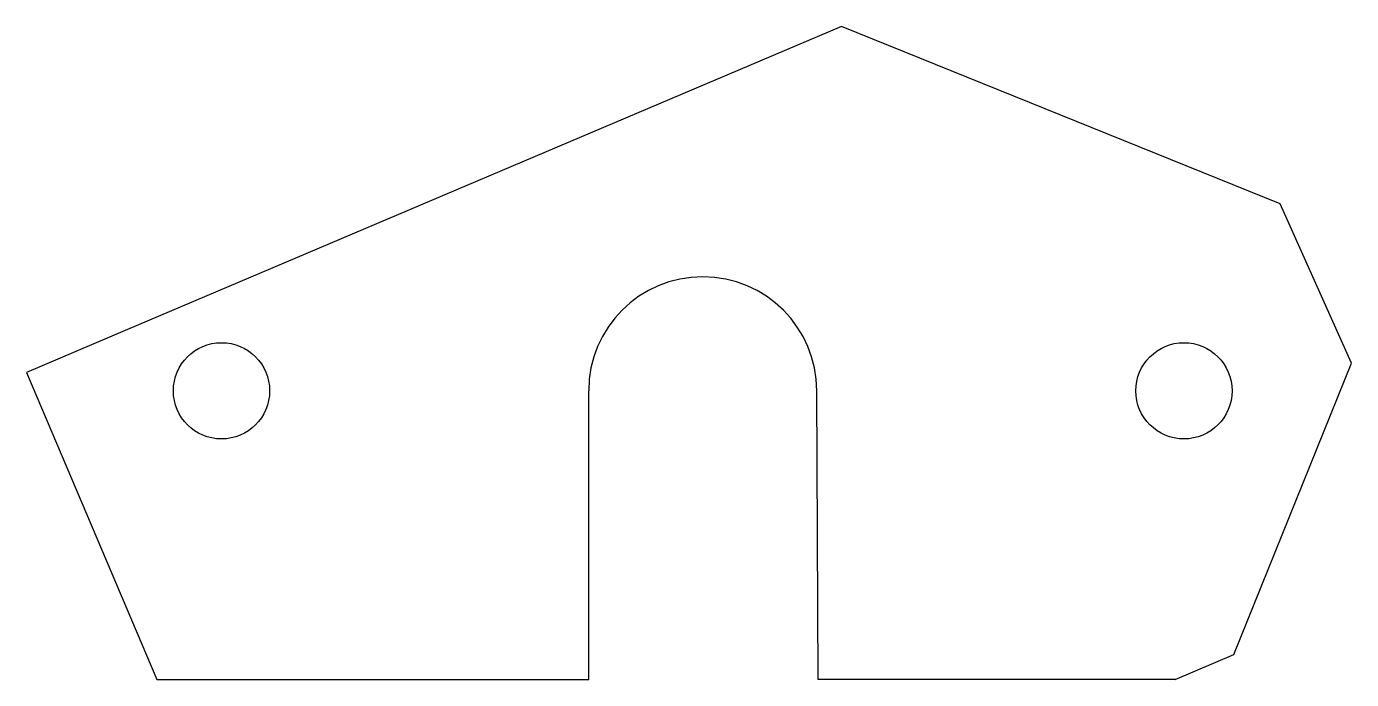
# Model space of a CAD drawing. Header units: inches. Extents: x 4.8 to 73.6, y 14.8 to 48.7.
import ezdxf

# ---------------------------------------------------------------- set-up
doc = ezdxf.new("R2010")
doc.units = ezdxf.units.IN
doc.header["$MEASUREMENT"] = 0
doc.layers.get('0').update_dxf_attribs({"linetype": 'CONTINUOUS'})

msp = doc.modelspace()

# ---------------------------------------------------------------- linework, layer by layer
for p, q in [((47.158, 48.742), (9.944, 32.946)), ((69.944, 39.536), (47.158, 48.742)), ((73.648, 31.252), (69.944, 39.536)), ((9.944, 32.946), (4.815, 30.769)), ((67.529, 16.108), (73.648, 31.252)), ((4.815, 30.769), (11.587, 14.815)), ((34.019, 14.815), (34.019, 29.815)), ((45.944, 14.815), (45.869, 29.815)), ((64.484, 14.815), (67.529, 16.108)), ((11.587, 14.815), (34.019, 14.815)), ((64.484, 14.815), (45.944, 14.815))]:
    msp.add_line(p, q)
for centre in [(14.944, 29.815), (64.944, 29.815)]:
    msp.add_circle(centre, 2.5)
msp.add_arc((39.944, 29.815), 5.925, 360, 180)

doc.saveas('drawing.dxf')
